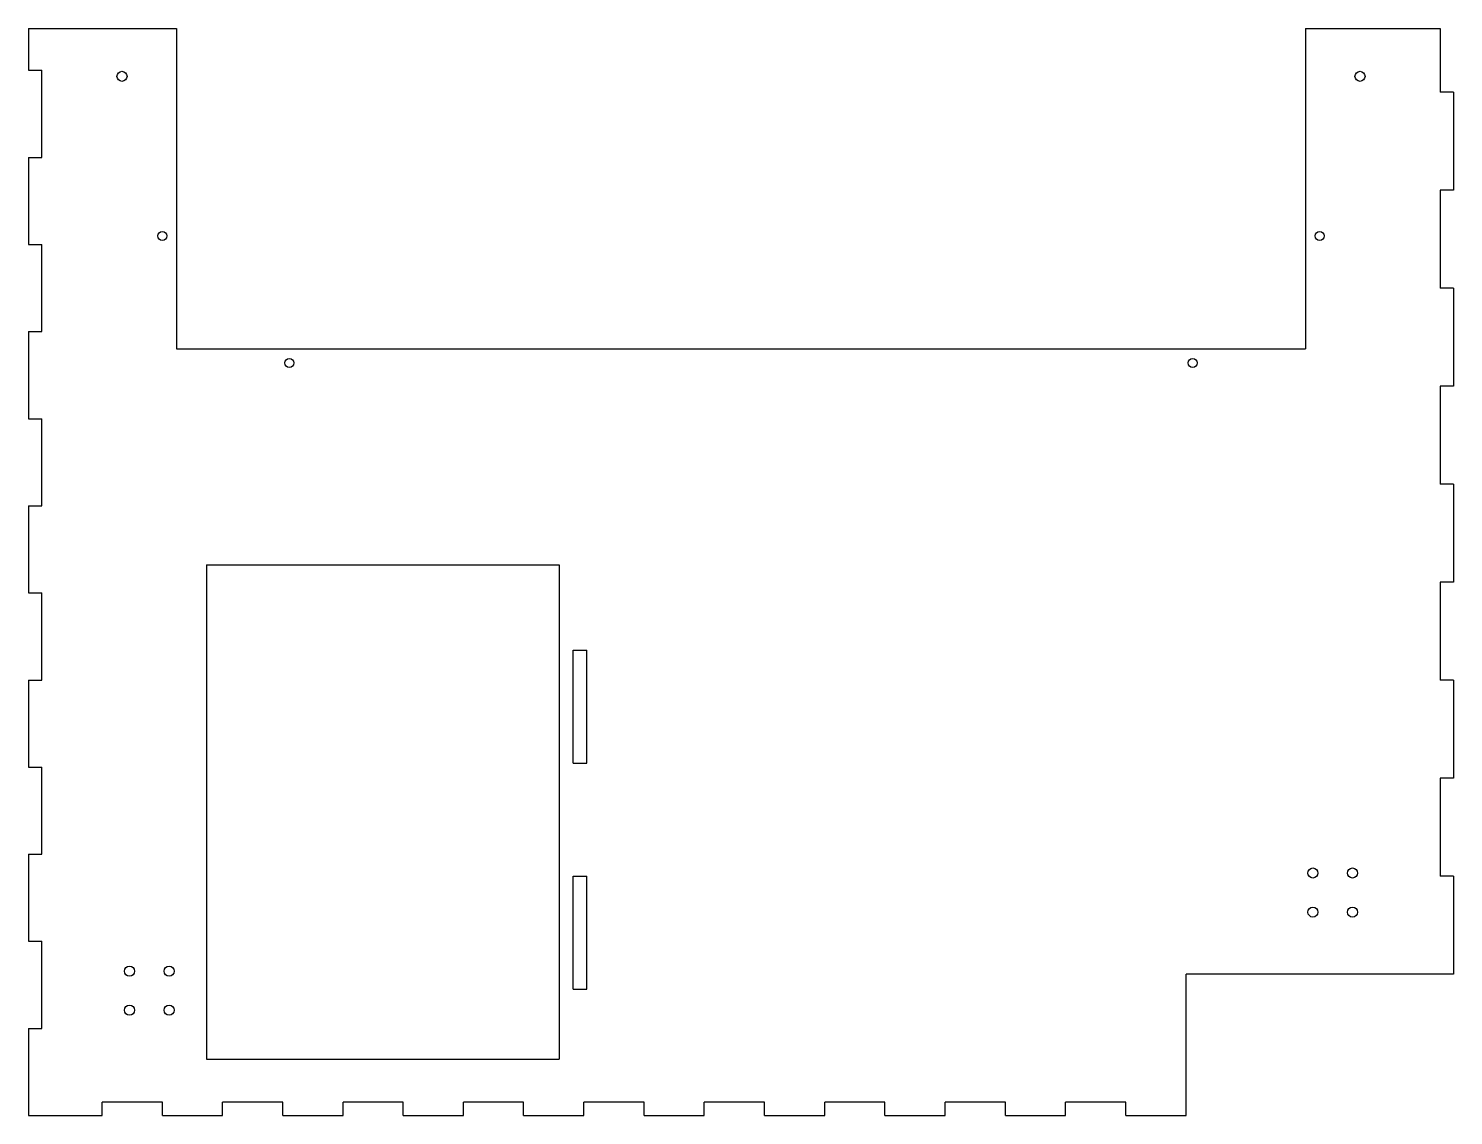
# Model space of a CAD drawing. Extents: x -252 to 252, y 0 to 385.
import ezdxf

# ---------------------------------------------------------------- set-up
doc = ezdxf.new("R2010")
doc.units = 0
doc.layers.add('VISIBLE', color=7, linetype='CONTINUOUS')

msp = doc.modelspace()

# ---------------------------------------------------------------- linework, layer by layer
at = {"layer": 'VISIBLE'}
for p, q in [((-252.41, 385), (-200, 385)), ((-252.41, 385), (-252.41, 370.19)), ((-200, 385), (-200, 271.52)), ((200, 385), (247.65, 385)), ((200, 385), (200, 271.52)), ((247.65, 385), (247.65, 362.41)), ((-252.41, 370.19), (-247.65, 370.19)), ((-247.65, 339.34), (-247.65, 370.19)), ((252.41, 362.41), (247.65, 362.41)), ((252.41, 362.41), (252.41, 327.69)), ((-252.41, 339.34), (-247.65, 339.34)), ((-252.41, 339.34), (-252.41, 308.49)), ((247.65, 327.69), (247.65, 292.98)), ((252.41, 327.69), (247.65, 327.69)), ((-252.41, 308.49), (-247.65, 308.49)), ((-247.65, 277.64), (-247.65, 308.49)), ((252.41, 292.98), (247.65, 292.98)), ((252.41, 292.98), (252.41, 258.27)), ((-252.41, 277.64), (-247.65, 277.64)), ((-252.41, 277.64), (-252.41, 246.79)), ((-200, 271.52), (200, 271.52)), ((247.65, 258.27), (247.65, 223.56)), ((252.41, 258.27), (247.65, 258.27)), ((-252.41, 246.79), (-247.65, 246.79)), ((-247.65, 215.94), (-247.65, 246.79)), ((252.41, 223.56), (247.65, 223.56)), ((252.41, 223.56), (252.41, 188.85)), ((-252.41, 215.94), (-247.65, 215.94)), ((-252.41, 215.94), (-252.41, 185.09)), ((-189.41, 195), (-189.41, 20)), ((-189.41, 195), (-64.41, 195)), ((-64.41, 195), (-64.41, 20)), ((247.65, 188.85), (247.65, 154.14)), ((252.41, 188.85), (247.65, 188.85)), ((-252.41, 185.09), (-247.65, 185.09)), ((-247.65, 154.24), (-247.65, 185.09)), ((-59.41, 124.76), (-59.41, 164.76)), ((-59.41, 164.76), (-54.65, 164.76)), ((-54.65, 124.76), (-54.65, 164.76)), ((-252.41, 154.24), (-247.65, 154.24)), ((-252.41, 154.24), (-252.41, 123.4)), ((252.41, 154.14), (247.65, 154.14)), ((252.41, 154.14), (252.41, 119.42)), ((-252.41, 123.4), (-247.65, 123.4)), ((-247.65, 92.55), (-247.65, 123.4)), ((-59.41, 124.76), (-54.65, 124.76)), ((247.65, 119.42), (247.65, 84.71)), ((252.41, 119.42), (247.65, 119.42)), ((-252.41, 92.55), (-247.65, 92.55)), ((-252.41, 92.55), (-252.41, 61.7)), ((-59.41, 44.76), (-59.41, 84.76)), ((-59.41, 84.76), (-54.65, 84.76)), ((-54.65, 44.76), (-54.65, 84.76)), ((252.41, 84.71), (247.65, 84.71)), ((252.41, 84.71), (252.41, 50)), ((-252.41, 61.7), (-247.65, 61.7)), ((-247.65, 30.85), (-247.65, 61.7)), ((157.65, 0), (157.65, 50)), ((252.41, 50), (157.65, 50)), ((-59.41, 44.76), (-54.65, 44.76)), ((-252.41, 30.85), (-247.65, 30.85)), ((-252.41, 30.85), (-252.41, 0)), ((-189.41, 20), (-64.41, 20)), ((-252.41, 0), (-226.32, 0)), ((-226.32, 0), (-226.32, 4.76)), ((-204.99, 4.76), (-226.32, 4.76)), ((-204.99, 0), (-204.99, 4.76)), ((-204.99, 0), (-183.66, 0)), ((-183.66, 0), (-183.66, 4.76)), ((-162.32, 4.76), (-183.66, 4.76)), ((-162.32, 0), (-162.32, 4.76)), ((-162.32, 0), (-140.99, 0)), ((-140.99, 0), (-140.99, 4.76)), ((-119.66, 4.76), (-140.99, 4.76)), ((-119.66, 0), (-119.66, 4.76)), ((-119.66, 0), (-98.33, 0)), ((-98.33, 0), (-98.33, 4.76)), ((-77, 4.76), (-98.33, 4.76)), ((-77, 0), (-77, 4.76)), ((-77, 0), (-55.67, 0)), ((-55.67, 0), (-55.67, 4.76)), ((-34.33, 4.76), (-55.67, 4.76)), ((-34.33, 0), (-34.33, 4.76)), ((-34.33, 0), (-13, 0)), ((-13, 0), (-13, 4.76)), ((8.33, 4.76), (-13, 4.76)), ((8.33, 0), (8.33, 4.76)), ((8.33, 0), (29.66, 0)), ((29.66, 0), (29.66, 4.76)), ((50.99, 4.76), (29.66, 4.76)), ((50.99, 0), (50.99, 4.76)), ((50.99, 0), (72.32, 0)), ((72.32, 0), (72.32, 4.76)), ((93.66, 4.76), (72.32, 4.76)), ((93.66, 0), (93.66, 4.76)), ((93.66, 0), (114.99, 0)), ((114.99, 0), (114.99, 4.76)), ((136.32, 4.76), (114.99, 4.76)), ((136.32, 0), (136.32, 4.76)), ((136.32, 0), (157.65, 0))]:
    msp.add_line(p, q, dxfattribs=at)
for centre, radius in [((-219.29, 368.06), 1.78), ((219.29, 368.06), 1.78), ((-205, 311.53), 1.6), ((205, 311.53), 1.6), ((-160, 266.53), 1.6), ((160, 266.53), 1.6), ((202.6, 85.88), 1.78), ((216.62, 85.88), 1.78), ((202.6, 72.05), 1.78), ((216.62, 72.05), 1.78), ((-216.62, 51.12), 1.78), ((-202.6, 51.12), 1.78), ((-216.62, 37.29), 1.78), ((-202.6, 37.29), 1.78)]:
    msp.add_circle(centre, radius, dxfattribs=at)

doc.saveas('drawing.dxf')
